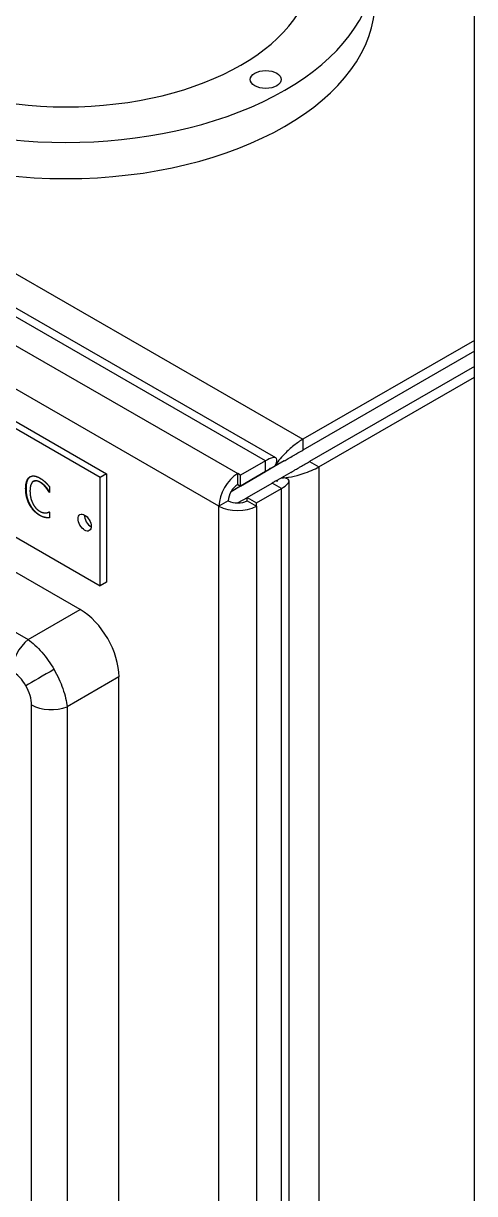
# Model space of a CAD drawing. Header units: millimetres. Extents: x 0 to 7722, y 0 to 5460.
# Drawn here: x 4380.8 to 4483, y 4373.7 to 4638.6 of the extents above; entities that cross this region are included whole.
import ezdxf

# ---------------------------------------------------------------- set-up
doc = ezdxf.new("R2010")
doc.units = ezdxf.units.MM
doc.header["$LTSCALE"] = 5
doc.layers.get('0').update_dxf_attribs({"linetype": 'CONTINUOUS'})

# ---------------------------------------------------------------- blocks, each defined once
blk = doc.blocks.new('RWFWFWEWEFWEFWEF')
for p, q in [((-27.52, 242.84), (-27.52, 1206.44)), ((-292.49, 1040.42), (-66.39, 910.21)), ((-74.88, 905.33), (-300.98, 1035.53)), ((-72.5, 905.98), (-297.37, 1035.47)), ((-306.01, 1031.92), (-81.15, 902.43)), ((-85.4, 895.08), (-310.26, 1024.57)), ((-112.27, 901.57), (-286.21, 1001.74)), ((-284.8, 1002.55), (-110.85, 902.38)), ((-286.21, 977.21), (-112.27, 877.04)), ((-116.84, 871.65), (-278.81, 964.93)), ((-286.74, 955.95), (-128.59, 864.88)), ((-27.52, 932.6), (-66.39, 910.21)), ((-27.52, 930.15), (-66.39, 907.76)), ((-27.52, 926.69), (-64.89, 905.16)), ((-62.77, 903.94), (-27.52, 924.24)), ((-66.39, 910.21), (-66.39, 907.76)), ((-74.88, 905.33), (-80.53, 902.07)), ((-70.63, 905.31), (-80.53, 899.56)), ((-74.88, 902.88), (-74.88, 905.33)), ((-74.88, 902.87), (-72.75, 904.09)), ((-70.63, 905.31), (-72.75, 904.09)), ((-64.89, 905.16), (-62.77, 903.94)), ((-62.77, 903.94), (-62.77, 626.17)), ((-128.26, 901.64), (-128.19, 901.68)), ((-127.41, 900.66), (-127.34, 900.7)), ((-110.85, 902.38), (-112.27, 901.57)), ((-112.27, 877.04), (-112.27, 901.57)), ((-110.85, 902.38), (-110.85, 877.85)), ((-74.88, 902.87), (-82.69, 898.33)), ((-80.53, 902.07), (-81.15, 902.43)), ((-81.15, 899.98), (-81.15, 902.43)), ((-80.53, 899.62), (-74.88, 902.88)), ((-80.53, 899.62), (-80.53, 902.07)), ((-74.88, 902.87), (-74.88, 902.87)), ((-72.49, 900.78), (-71.25, 901.49)), ((-69.13, 902.71), (-71.25, 901.49)), ((-69.5, 624.45), (-69.5, 900.78)), ((-129.15, 899.03), (-129.07, 899.07)), ((-125.97, 900.52), (-125.9, 900.56)), ((-124.65, 899.37), (-124.58, 899.41)), ((-123.86, 898.23), (-123.79, 898.27)), ((-123.78, 898.18), (-123.86, 898.23)), ((-123.79, 898.27), (-123.78, 898.26)), ((-123.78, 899.49), (-123.78, 898.18)), ((-82.7, 898.32), (-82.65, 898.34)), ((-80.53, 899.56), (-82.65, 898.34)), ((-81.15, 899.98), (-80.53, 899.62)), ((-79.03, 897.02), (-73.38, 900.28)), ((-76.91, 895.8), (-71.25, 899.06)), ((-71.25, 899.06), (-73.38, 900.28)), ((-71.25, 621.29), (-71.25, 899.06)), ((-128.26, 895.37), (-128.19, 895.41)), ((-83.28, 896.3), (-85.4, 895.08)), ((-79.03, 896.98), (-81.08, 895.8)), ((-79.03, 897.02), (-76.91, 895.8)), ((-79.03, 896.3), (-79.03, 897.02)), ((-79.03, 896.3), (-76.91, 895.08)), ((-76.91, 895.08), (-76.91, 895.8)), ((-125.98, 892.98), (-125.91, 893.02)), ((-123.85, 893.76), (-123.78, 893.72)), ((-123.85, 893.76), (-123.85, 893.76)), ((-123.78, 893.72), (-123.78, 892.42)), ((-85.4, 618.75), (-85.4, 895.08)), ((-76.91, 895.08), (-76.91, 618.75)), ((-124.72, 892.5), (-124.65, 892.54)), ((-110.85, 877.85), (-112.27, 877.04)), ((-128.59, 864.88), (-116.84, 871.65)), ((-108.02, 856.39), (-119.77, 849.61)), ((-108.02, 710.65), (-108.02, 856.39)), ((-127.81, 708.74), (-127.81, 850.06)), ((-119.77, 849.61), (-119.77, 708.29))]:
    blk.add_line(p, q)
for centre, major_axis, ratio, start_param, end_param in [((-120.04, 1017.7), (70, 0), 0.575862, 2.498092, 6.926686), ((-120.04, 1017.7), (56, 0), 0.575862, 3.141593, 6.283185), ((-120.04, 1009.52), (70, 0), 0.575862, 3.141593, 6.283185), ((-81.15, 897.52), (-2.99, -5.2), 0.578093, 3.925057, 5.495853), ((-81.15, 897.52), (1.5, 2.6), 0.578093, 0.783464, 2.354261), ((-81.15, 897.52), (3, 0), 0.575862, 3.926991, 5.497787), ((-114.39, 892.15), (-1.05, 1.82), 0.578093, 0.737091, 2.404502), ((-81.15, 897.52), (6, 0), 0.575862, 3.926991, 5.497787), ((-117.17, 861.27), (-6.34, 11.01), 0.599538, 3.947283, 5.481664), ((-127.73, 860.28), (3.17, 5.5), 0.578093, 0.975451, 2.354261), ((-124.61, 857), (5.5, 3.18), 0.001578, 1.222675, 2.525202), ((-123.32, 852.64), (6.35, 0), 0.575862, 3.926991, 5.305801)]:
    blk.add_ellipse(centre, major_axis=major_axis, ratio=ratio, start_param=start_param, end_param=end_param)
for centre, major_axis, ratio in [((-74.79, 991.64), (-3.5, 0), 0.575862), ((-115.8, 891.34), (-1.05, 1.82), 0.578093)]:
    blk.add_ellipse(centre, major_axis=major_axis, ratio=ratio)
for points, degree, knots in [([(-66.39, 910.21), (-67.02, 909.85), (-67.73, 909.36), (-68.44, 908.79), (-69.15, 908.22), (-69.86, 907.58), (-70.51, 906.92), (-71.47, 905.93), (-72.28, 904.91), (-72.75, 904.09)], 3, [0, 0, 0, 0, 0.448799, 0.448799, 0.448799, 0.897598, 0.897598, 0.897598, 1.570796, 1.570796, 1.570796, 1.570796]), ([(-72.75, 904.09), (-72.28, 904.91), (-72.14, 905.55), (-72.36, 905.85), (-72.5, 906.05), (-72.81, 906.11), (-73.25, 906.02), (-73.68, 905.93), (-74.24, 905.69), (-74.88, 905.33)], 3, [-1.570796, -1.570796, -1.570796, -1.570796, -0.897598, -0.897598, -0.897598, -0.448799, -0.448799, -0.448799, 0, 0, 0, 0]), ([(-70.63, 905.31), (-70.37, 905.46), (-70.06, 905.64), (-69.36, 906.05), (-68.95, 906.29), (-68.34, 906.64), (-68.15, 906.74), (-67.83, 906.93), (-67.68, 907.02), (-67.32, 907.22), (-67.12, 907.34), (-66.73, 907.57), (-66.55, 907.67), (-66.39, 907.76)], 3, [-0.570539, -0.570539, -0.570539, -0.570539, -0.4152173, -0.4152173, -0.2556424, -0.2556424, -0.191183, -0.191183, -0.1405446, -0.1405446, -0.0687691, -0.0687691, 0, 0, 0, 0]), ([(-74.88, 902.87), (-74.62, 903.02), (-74.4, 903.14), (-74.09, 903.32), (-74, 903.38), (-74, 903.38), (-74.01, 903.37), (-74.07, 903.34), (-74.11, 903.31), (-74.23, 903.24), (-74.33, 903.19), (-74.57, 903.05), (-74.71, 902.97), (-74.88, 902.88)], 3, [0, 0, 0, 0, 0.1561676, 0.1561676, 0.3166118, 0.3166118, 0.3814224, 0.3814224, 0.4323366, 0.4323366, 0.504503, 0.504503, 0.5736466, 0.5736466, 0.5736466, 0.5736466]), ([(-73.77, 903.73), (-73.77, 903.73), (-73.77, 903.73), (-73.8, 903.69), (-73.83, 903.65), (-73.91, 903.52), (-73.95, 903.46), (-74, 903.38)], 3, [0.241941, 0.241941, 0.241941, 0.241941, 0.2687736, 0.2687736, 0.3217619, 0.3217619, 0.364879, 0.364879, 0.364879, 0.364879]), ([(-71.25, 901.49), (-70.62, 901.49), (-69.84, 901.58), (-68.99, 901.73), (-68.15, 901.89), (-67.23, 902.13), (-66.34, 902.42), (-65, 902.85), (-63.72, 903.39), (-62.77, 903.94)], 3, [-1.570796, -1.570796, -1.570796, -1.570796, -1.121997, -1.121997, -1.121997, -0.673198, -0.673198, -0.673198, 0, 0, 0, 0]), ([(-69.13, 902.71), (-68.98, 902.8), (-68.81, 902.9), (-68.45, 903.11), (-68.25, 903.22), (-67.91, 903.42), (-67.77, 903.5), (-67.43, 903.7), (-67.22, 903.82), (-66.63, 904.16), (-66.27, 904.37), (-65.75, 904.66), (-65.56, 904.77), (-65.21, 904.98), (-65.04, 905.08), (-64.89, 905.16)], 3, [0, 0, 0, 0, 0.091624, 0.091624, 0.1811594, 0.1811594, 0.2388791, 0.2388791, 0.3173521, 0.3173521, 0.4575745, 0.4575745, 0.5407216, 0.5407216, 0.6207307, 0.6207307, 0.6207307, 0.6207307]), ([(-127.34, 900.7), (-127.08, 900.85), (-126.35, 900.82), (-125.9, 900.56)], 2, [-1.803876, -1.803876, -1.803876, -1, 0, 0, 0]), ([(-72.5, 900.78), (-72.5, 900.78), (-72.51, 900.77), (-72.57, 900.74), (-72.61, 900.72), (-72.73, 900.65), (-72.83, 900.59), (-73.07, 900.45), (-73.21, 900.37), (-73.38, 900.28)], 3, [-0.2546558, -0.2546558, -0.2546558, -0.2546558, -0.191183, -0.191183, -0.1405446, -0.1405446, -0.0687691, -0.0687691, 0, 0, 0, 0]), ([(-72.5, 900.78), (-72.35, 900.78), (-72.23, 900.79), (-72.09, 900.8), (-72.05, 900.8), (-72.05, 900.8)], 3, [0, 0, 0, 0, 0.0692315, 0.0692315, 0.1265494, 0.1265494, 0.1265494, 0.1265494]), ([(-71.25, 899.06), (-70.62, 899.42), (-70.13, 899.79), (-69.84, 900.11), (-69.54, 900.44), (-69.43, 900.74), (-69.54, 900.96), (-69.69, 901.3), (-70.3, 901.49), (-71.25, 901.49)], 3, [0, 0, 0, 0, 0.448799, 0.448799, 0.448799, 0.897598, 0.897598, 0.897598, 1.570796, 1.570796, 1.570796, 1.570796]), ([(-124.65, 892.54), (-124.36, 892.47), (-123.98, 892.47), (-123.78, 892.46)], 2, [-2, -2, -2, -1, -0.151895, -0.151895, -0.151895]), ([(-128.59, 864.88), (-127.57, 864.15), (-126.5, 863.16), (-125.49, 861.99), (-124.47, 860.81), (-123.53, 859.46), (-122.73, 858.09)], 3, [5.5159952, 5.5159952, 5.5159952, 5.5159952, 5.899591, 5.899591, 5.899591, 6.2831853, 6.2831853, 6.2831853, 6.2831853]), ([(-129.1, 854.41), (-129.49, 855.1), (-129.98, 855.76), (-130.52, 856.33), (-131.06, 856.9), (-131.65, 857.36), (-132.22, 857.69)], 3, [0, 0, 0, 0, 0.3835921, 0.3835921, 0.3835921, 0.7671901, 0.7671901, 0.7671901, 0.7671901]), ([(-122.73, 858.09), (-121.94, 856.72), (-121.24, 855.22), (-120.73, 853.75), (-120.22, 852.29), (-119.9, 850.86), (-119.77, 849.61)], 3, [0, 0, 0, 0, 0.3835943, 0.3835943, 0.3835943, 0.7671901, 0.7671901, 0.7671901, 0.7671901]), ([(-127.81, 850.06), (-127.81, 850.72), (-127.92, 851.46), (-128.15, 852.21), (-128.37, 852.97), (-128.7, 853.72), (-129.1, 854.41)], 3, [5.5159952, 5.5159952, 5.5159952, 5.5159952, 5.8995932, 5.8995932, 5.8995932, 6.2831853, 6.2831853, 6.2831853, 6.2831853])]:
    blk.add_open_spline(points, degree=degree, knots=knots)
for points in [[(-129.15, 899.03), (-129.15, 900.06), (-128.69, 901.32), (-128.26, 901.64)], [(-128.19, 901.68), (-128.62, 901.36), (-129.07, 900.1), (-129.07, 899.07)], [(-128.26, 901.64), (-127.84, 901.94), (-126.68, 901.85), (-125.97, 901.44)], [(-128.11, 901.74), (-128.15, 901.71), (-128.19, 901.68)], [(-125.97, 900.52), (-126.42, 900.78), (-127.23, 900.81), (-127.54, 900.58)], [(-125.97, 901.44), (-125.61, 901.24), (-124.99, 900.76), (-124.72, 900.51)], [(-128.26, 895.37), (-128.68, 896.14), (-129.15, 898), (-129.15, 899.03)], [(-129.07, 899.07), (-129.07, 898.04), (-128.61, 896.18), (-128.19, 895.41)], [(-127.54, 900.58), (-127.83, 900.33), (-128.17, 899.26), (-128.17, 898.47)], [(-128.17, 898.47), (-128.17, 897.63), (-127.82, 896.21), (-127.51, 895.62)], [(-124.65, 899.37), (-124.92, 899.69), (-125.56, 900.28), (-125.97, 900.52)], [(-125.9, 900.56), (-125.49, 900.32), (-124.85, 899.73), (-124.58, 899.41)], [(-124.72, 900.51), (-124.49, 900.29), (-124.02, 899.78), (-123.78, 899.49)], [(-123.86, 898.23), (-123.98, 898.43), (-124.37, 899.03), (-124.65, 899.37)], [(-124.58, 899.41), (-124.3, 899.07), (-123.91, 898.47), (-123.79, 898.27)], [(-128.19, 895.41), (-127.76, 894.63), (-126.6, 893.42), (-125.91, 893.02)], [(-127.51, 895.62), (-127.21, 895.04), (-126.42, 894.18), (-125.97, 893.92)], [(-125.98, 892.98), (-126.67, 893.38), (-127.83, 894.59), (-128.26, 895.37)], [(-124.72, 892.5), (-125.03, 892.56), (-125.56, 892.74), (-125.98, 892.98)], [(-125.97, 893.92), (-125.56, 893.68), (-124.87, 893.52), (-124.6, 893.53)], [(-125.91, 893.02), (-125.49, 892.78), (-124.96, 892.6), (-124.65, 892.54)], [(-124.6, 893.53), (-124.34, 893.56), (-123.96, 893.69), (-123.85, 893.76)], [(-123.78, 892.42), (-124.02, 892.43), (-124.43, 892.43), (-124.72, 892.5)]]:
    blk.add_open_spline(points, degree=2)

msp = doc.modelspace()

# ---------------------------------------------------------------- block references
msp.add_blockref('RWFWFWEWEFWEFWEF', (4510.5, 3634.26))

doc.saveas('drawing.dxf')
